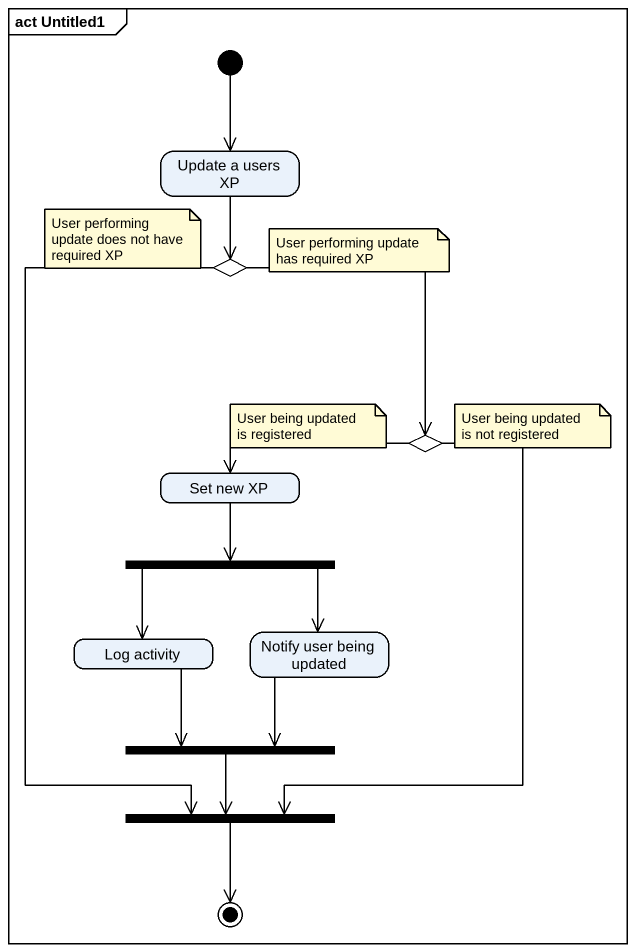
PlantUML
@startuml
mainframe act Untitled1
hide empty description
state "Update a users XP" as Update_a_users_XP
state choice1 <<choice>>
state "Set new XP" as Set_new_XP
state choice2 <<choice>>
state fork1 <<fork>>
state "Log activity" as Log_activity
state "Notify user being updated" as Notify_user_being_updated
state fork2 <<join>>
state fork3 <<join>>
[*] --> Update_a_users_XP
Update_a_users_XP --> choice1
choice1 --> choice2
choice1 --> fork3
Set_new_XP --> fork1
choice2 -left-> Set_new_XP
choice2 --> fork3
fork1 --> Log_activity
fork1 --> Notify_user_being_updated
Log_activity --> fork2
Notify_user_being_updated --> fork2
fork2 --> fork3
fork3 --> [*]
note as N1
  User performing update does not have required XP
end note
note as N2
  User performing update has required XP
end note
note as N3
  User being updated is registered
end note
note as N4
  User being updated is not registered
end note
@enduml
